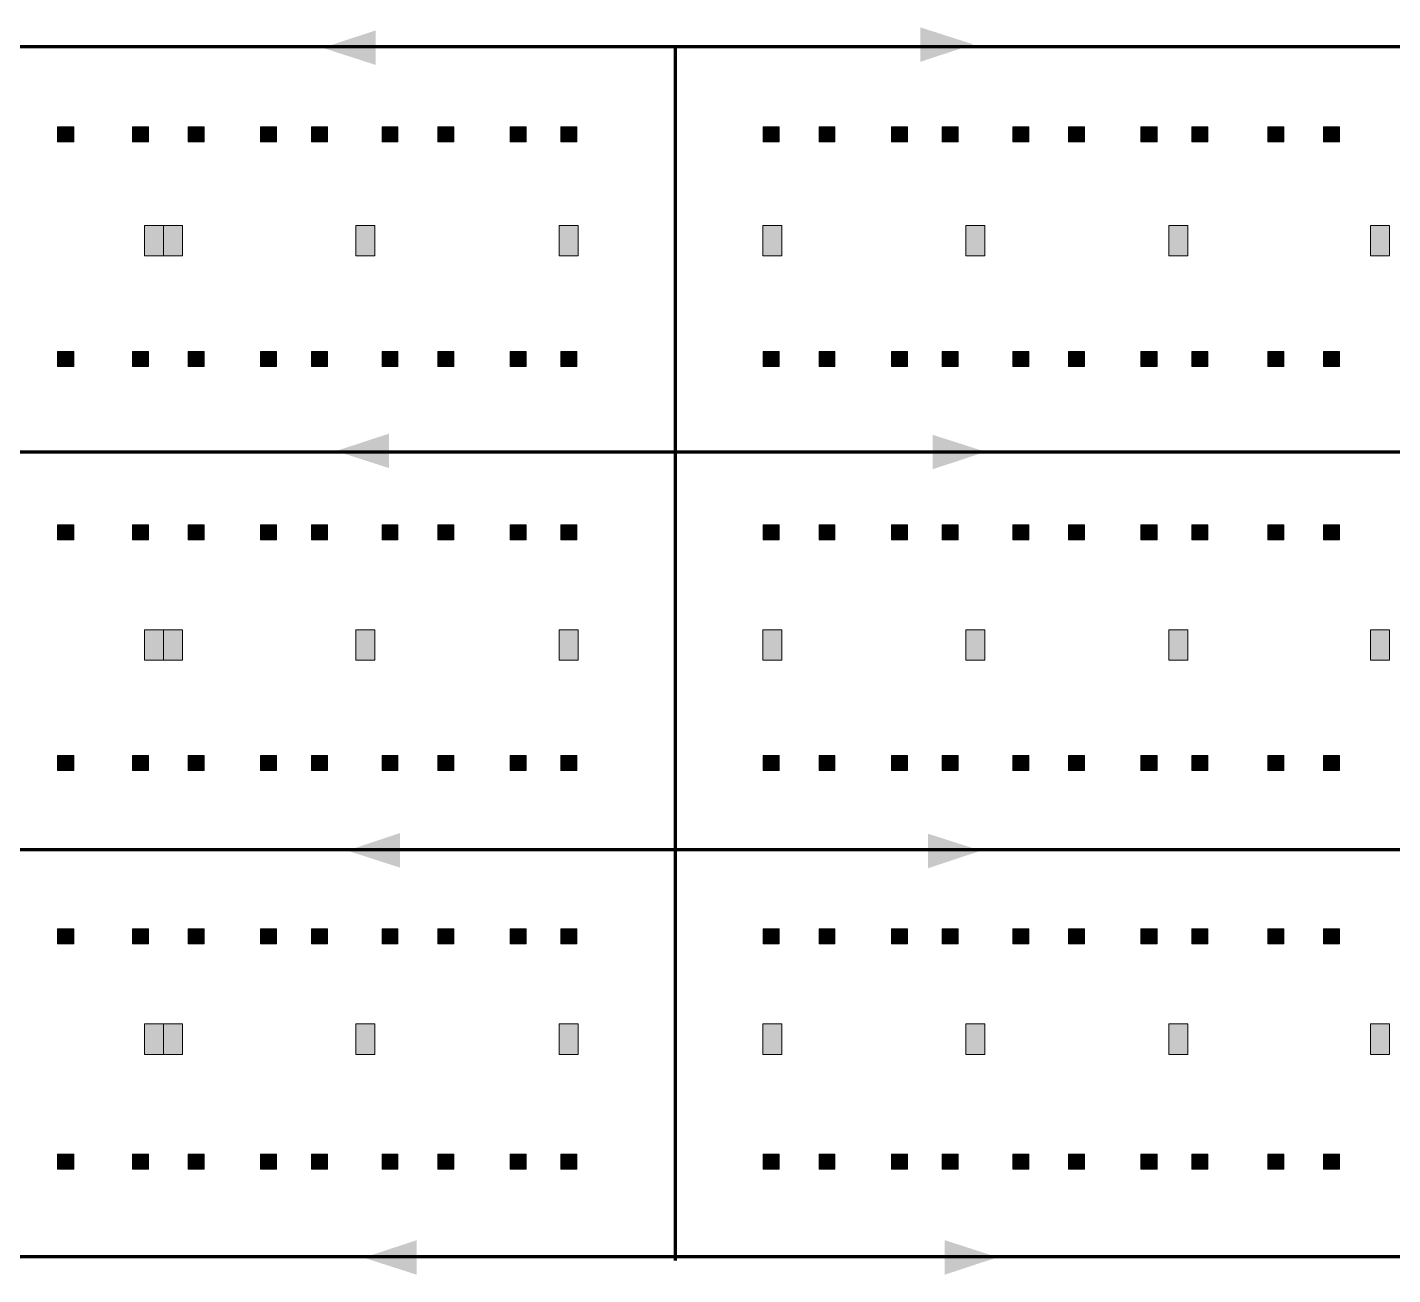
# Model space of a CAD drawing. Header units: millimetres. Extents: x 13810 to 67229, y 12374 to 21950.
# Drawn here: x 38369 to 38498.3, y 13927.8 to 14045.9 of the extents above; entities that cross this region are included whole.
import ezdxf

# ---------------------------------------------------------------- set-up
doc = ezdxf.new("R2010")
doc.units = ezdxf.units.MM
doc.layers.add('План_Штампы', color=7, linetype='Continuous')

msp = doc.modelspace()

# ---------------------------------------------------------------- hatches: boundary and pattern name
at = {"lineweight": 0}
h = msp.add_hatch(color=256, dxfattribs=at)
h.dxf.hatch_style = 1
h.paths.add_polyline_path([(38371.84, 14036.47), (38371.84, 14035.05), (38373.36, 14035.05), (38373.36, 14036.47)])
h = msp.add_hatch(color=256, dxfattribs=at)
h.dxf.hatch_style = 1
h.paths.add_polyline_path([(38378.92, 14036.47), (38378.92, 14035.05), (38380.44, 14035.05), (38380.44, 14036.47)])
h = msp.add_hatch(color=256, dxfattribs=at)
h.dxf.hatch_style = 1
h.paths.add_polyline_path([(38384.19, 14036.47), (38384.19, 14035.05), (38385.71, 14035.05), (38385.71, 14036.47)])
h = msp.add_hatch(color=256, dxfattribs=at)
h.dxf.hatch_style = 1
h.paths.add_polyline_path([(38391.06, 14036.47), (38391.06, 14035.05), (38392.57, 14035.05), (38392.57, 14036.47)])
h = msp.add_hatch(color=256, dxfattribs=at)
h.dxf.hatch_style = 1
h.paths.add_polyline_path([(38395.87, 14036.47), (38395.87, 14035.05), (38397.38, 14035.05), (38397.38, 14036.47)])
h = msp.add_hatch(color=256, dxfattribs=at)
h.dxf.hatch_style = 1
h.paths.add_polyline_path([(38402.56, 14036.47), (38402.56, 14035.05), (38404.07, 14035.05), (38404.07, 14036.47)])
h = msp.add_hatch(color=256, dxfattribs=at)
h.dxf.hatch_style = 1
h.paths.add_polyline_path([(38407.83, 14036.47), (38407.83, 14035.05), (38409.35, 14035.05), (38409.35, 14036.47)])
h = msp.add_hatch(color=256, dxfattribs=at)
h.dxf.hatch_style = 1
h.paths.add_polyline_path([(38414.69, 14036.47), (38414.69, 14035.05), (38416.21, 14035.05), (38416.21, 14036.47)])
h = msp.add_hatch(color=256, dxfattribs=at)
h.dxf.hatch_style = 1
h.paths.add_polyline_path([(38419.5, 14036.47), (38419.5, 14035.05), (38421.02, 14035.05), (38421.02, 14036.47)])
h = msp.add_hatch(color=256, dxfattribs=at)
h.dxf.hatch_style = 1
h.paths.add_polyline_path([(38438.66, 14036.47), (38438.66, 14035.05), (38440.18, 14035.05), (38440.18, 14036.47)])
h = msp.add_hatch(color=256, dxfattribs=at)
h.dxf.hatch_style = 1
h.paths.add_polyline_path([(38443.94, 14036.47), (38443.94, 14035.05), (38445.45, 14035.05), (38445.45, 14036.47)])
h = msp.add_hatch(color=256, dxfattribs=at)
h.dxf.hatch_style = 1
h.paths.add_polyline_path([(38450.8, 14036.47), (38450.8, 14035.05), (38452.31, 14035.05), (38452.31, 14036.47)])
h = msp.add_hatch(color=256, dxfattribs=at)
h.dxf.hatch_style = 1
h.paths.add_polyline_path([(38455.61, 14036.47), (38455.61, 14035.05), (38457.13, 14035.05), (38457.13, 14036.47)])
h = msp.add_hatch(color=256, dxfattribs=at)
h.dxf.hatch_style = 1
h.paths.add_polyline_path([(38462.3, 14036.47), (38462.3, 14035.05), (38463.82, 14035.05), (38463.82, 14036.47)])
h = msp.add_hatch(color=256, dxfattribs=at)
h.dxf.hatch_style = 1
h.paths.add_polyline_path([(38467.57, 14036.47), (38467.57, 14035.05), (38469.09, 14035.05), (38469.09, 14036.47)])
h = msp.add_hatch(color=256, dxfattribs=at)
h.dxf.hatch_style = 1
h.paths.add_polyline_path([(38474.43, 14036.47), (38474.43, 14035.05), (38475.95, 14035.05), (38475.95, 14036.47)])
h = msp.add_hatch(color=256, dxfattribs=at)
h.dxf.hatch_style = 1
h.paths.add_polyline_path([(38479.25, 14036.47), (38479.25, 14035.05), (38480.76, 14035.05), (38480.76, 14036.47)])
h = msp.add_hatch(color=256, dxfattribs=at)
h.dxf.hatch_style = 1
h.paths.add_polyline_path([(38486.45, 14036.47), (38486.45, 14035.05), (38487.96, 14035.05), (38487.96, 14036.47)])
h = msp.add_hatch(color=256, dxfattribs=at)
h.dxf.hatch_style = 1
h.paths.add_polyline_path([(38491.72, 14036.47), (38491.72, 14035.05), (38493.24, 14035.05), (38493.24, 14036.47)])
h = msp.add_hatch(color=256, dxfattribs=at)
h.dxf.hatch_style = 1
h.paths.add_polyline_path([(38380.06, 14024.25), (38381.86, 14024.25), (38381.86, 14027.14), (38380.06, 14027.14)])
h = msp.add_hatch(color=256, dxfattribs=at)
h.dxf.hatch_style = 1
h.paths.add_polyline_path([(38381.86, 14024.25), (38383.66, 14024.25), (38383.66, 14027.14), (38381.86, 14027.14)])
h = msp.add_hatch(color=256, dxfattribs=at)
h.dxf.hatch_style = 1
h.paths.add_polyline_path([(38400.09, 14024.25), (38401.89, 14024.25), (38401.89, 14027.14), (38400.09, 14027.14)])
h = msp.add_hatch(color=256, dxfattribs=at)
h.dxf.hatch_style = 1
h.paths.add_polyline_path([(38419.32, 14024.25), (38421.12, 14024.25), (38421.12, 14027.14), (38419.32, 14027.14)])
h = msp.add_hatch(color=256, dxfattribs=at)
h.dxf.hatch_style = 1
h.paths.add_polyline_path([(38438.62, 14024.25), (38440.42, 14024.25), (38440.42, 14027.14), (38438.62, 14027.14)])
h = msp.add_hatch(color=256, dxfattribs=at)
h.dxf.hatch_style = 1
h.paths.add_polyline_path([(38457.85, 14024.25), (38459.65, 14024.25), (38459.65, 14027.14), (38457.85, 14027.14)])
h = msp.add_hatch(color=256, dxfattribs=at)
h.dxf.hatch_style = 1
h.paths.add_polyline_path([(38477.08, 14024.25), (38478.88, 14024.25), (38478.88, 14027.14), (38477.08, 14027.14)])
h = msp.add_hatch(color=256, dxfattribs=at)
h.dxf.hatch_style = 1
h.paths.add_polyline_path([(38496.15, 14024.25), (38497.95, 14024.25), (38497.95, 14027.14), (38496.15, 14027.14)])
h = msp.add_hatch(color=256, dxfattribs=at)
h.dxf.hatch_style = 1
h.paths.add_polyline_path([(38371.84, 14015.2), (38371.84, 14013.78), (38373.36, 14013.78), (38373.36, 14015.2)])
h = msp.add_hatch(color=256, dxfattribs=at)
h.dxf.hatch_style = 1
h.paths.add_polyline_path([(38378.92, 14015.2), (38378.92, 14013.78), (38380.44, 14013.78), (38380.44, 14015.2)])
h = msp.add_hatch(color=256, dxfattribs=at)
h.dxf.hatch_style = 1
h.paths.add_polyline_path([(38384.19, 14015.2), (38384.19, 14013.78), (38385.71, 14013.78), (38385.71, 14015.2)])
h = msp.add_hatch(color=256, dxfattribs=at)
h.dxf.hatch_style = 1
h.paths.add_polyline_path([(38391.06, 14015.2), (38391.06, 14013.78), (38392.57, 14013.78), (38392.57, 14015.2)])
h = msp.add_hatch(color=256, dxfattribs=at)
h.dxf.hatch_style = 1
h.paths.add_polyline_path([(38395.87, 14015.2), (38395.87, 14013.78), (38397.38, 14013.78), (38397.38, 14015.2)])
h = msp.add_hatch(color=256, dxfattribs=at)
h.dxf.hatch_style = 1
h.paths.add_polyline_path([(38402.56, 14015.2), (38402.56, 14013.78), (38404.07, 14013.78), (38404.07, 14015.2)])
h = msp.add_hatch(color=256, dxfattribs=at)
h.dxf.hatch_style = 1
h.paths.add_polyline_path([(38407.83, 14015.2), (38407.83, 14013.78), (38409.35, 14013.78), (38409.35, 14015.2)])
h = msp.add_hatch(color=256, dxfattribs=at)
h.dxf.hatch_style = 1
h.paths.add_polyline_path([(38414.69, 14015.2), (38414.69, 14013.78), (38416.21, 14013.78), (38416.21, 14015.2)])
h = msp.add_hatch(color=256, dxfattribs=at)
h.dxf.hatch_style = 1
h.paths.add_polyline_path([(38419.5, 14015.2), (38419.5, 14013.78), (38421.02, 14013.78), (38421.02, 14015.2)])
h = msp.add_hatch(color=256, dxfattribs=at)
h.dxf.hatch_style = 1
h.paths.add_polyline_path([(38438.66, 14015.2), (38438.66, 14013.78), (38440.18, 14013.78), (38440.18, 14015.2)])
h = msp.add_hatch(color=256, dxfattribs=at)
h.dxf.hatch_style = 1
h.paths.add_polyline_path([(38443.94, 14015.2), (38443.94, 14013.78), (38445.45, 14013.78), (38445.45, 14015.2)])
h = msp.add_hatch(color=256, dxfattribs=at)
h.dxf.hatch_style = 1
h.paths.add_polyline_path([(38450.8, 14015.2), (38450.8, 14013.78), (38452.31, 14013.78), (38452.31, 14015.2)])
h = msp.add_hatch(color=256, dxfattribs=at)
h.dxf.hatch_style = 1
h.paths.add_polyline_path([(38455.61, 14015.2), (38455.61, 14013.78), (38457.13, 14013.78), (38457.13, 14015.2)])
h = msp.add_hatch(color=256, dxfattribs=at)
h.dxf.hatch_style = 1
h.paths.add_polyline_path([(38462.3, 14015.2), (38462.3, 14013.78), (38463.82, 14013.78), (38463.82, 14015.2)])
h = msp.add_hatch(color=256, dxfattribs=at)
h.dxf.hatch_style = 1
h.paths.add_polyline_path([(38467.57, 14015.2), (38467.57, 14013.78), (38469.09, 14013.78), (38469.09, 14015.2)])
h = msp.add_hatch(color=256, dxfattribs=at)
h.dxf.hatch_style = 1
h.paths.add_polyline_path([(38474.43, 14015.2), (38474.43, 14013.78), (38475.95, 14013.78), (38475.95, 14015.2)])
h = msp.add_hatch(color=256, dxfattribs=at)
h.dxf.hatch_style = 1
h.paths.add_polyline_path([(38479.25, 14015.2), (38479.25, 14013.78), (38480.76, 14013.78), (38480.76, 14015.2)])
h = msp.add_hatch(color=256, dxfattribs=at)
h.dxf.hatch_style = 1
h.paths.add_polyline_path([(38486.45, 14015.2), (38486.45, 14013.78), (38487.96, 14013.78), (38487.96, 14015.2)])
h = msp.add_hatch(color=256, dxfattribs=at)
h.dxf.hatch_style = 1
h.paths.add_polyline_path([(38491.72, 14015.2), (38491.72, 14013.78), (38493.24, 14013.78), (38493.24, 14015.2)])
h = msp.add_hatch(color=256, dxfattribs=at)
h.dxf.hatch_style = 1
h.paths.add_polyline_path([(38371.84, 13998.81), (38371.84, 13997.39), (38373.36, 13997.39), (38373.36, 13998.81)])
h = msp.add_hatch(color=256, dxfattribs=at)
h.dxf.hatch_style = 1
h.paths.add_polyline_path([(38378.92, 13998.81), (38378.92, 13997.39), (38380.44, 13997.39), (38380.44, 13998.81)])
h = msp.add_hatch(color=256, dxfattribs=at)
h.dxf.hatch_style = 1
h.paths.add_polyline_path([(38384.19, 13998.81), (38384.19, 13997.39), (38385.71, 13997.39), (38385.71, 13998.81)])
h = msp.add_hatch(color=256, dxfattribs=at)
h.dxf.hatch_style = 1
h.paths.add_polyline_path([(38391.06, 13998.81), (38391.06, 13997.39), (38392.57, 13997.39), (38392.57, 13998.81)])
h = msp.add_hatch(color=256, dxfattribs=at)
h.dxf.hatch_style = 1
h.paths.add_polyline_path([(38395.87, 13998.81), (38395.87, 13997.39), (38397.38, 13997.39), (38397.38, 13998.81)])
h = msp.add_hatch(color=256, dxfattribs=at)
h.dxf.hatch_style = 1
h.paths.add_polyline_path([(38402.56, 13998.81), (38402.56, 13997.39), (38404.07, 13997.39), (38404.07, 13998.81)])
h = msp.add_hatch(color=256, dxfattribs=at)
h.dxf.hatch_style = 1
h.paths.add_polyline_path([(38407.83, 13998.81), (38407.83, 13997.39), (38409.35, 13997.39), (38409.35, 13998.81)])
h = msp.add_hatch(color=256, dxfattribs=at)
h.dxf.hatch_style = 1
h.paths.add_polyline_path([(38414.69, 13998.81), (38414.69, 13997.39), (38416.21, 13997.39), (38416.21, 13998.81)])
h = msp.add_hatch(color=256, dxfattribs=at)
h.dxf.hatch_style = 1
h.paths.add_polyline_path([(38419.5, 13998.81), (38419.5, 13997.39), (38421.02, 13997.39), (38421.02, 13998.81)])
h = msp.add_hatch(color=256, dxfattribs=at)
h.dxf.hatch_style = 1
h.paths.add_polyline_path([(38438.66, 13998.81), (38438.66, 13997.39), (38440.18, 13997.39), (38440.18, 13998.81)])
h = msp.add_hatch(color=256, dxfattribs=at)
h.dxf.hatch_style = 1
h.paths.add_polyline_path([(38443.94, 13998.81), (38443.94, 13997.39), (38445.45, 13997.39), (38445.45, 13998.81)])
h = msp.add_hatch(color=256, dxfattribs=at)
h.dxf.hatch_style = 1
h.paths.add_polyline_path([(38450.8, 13998.81), (38450.8, 13997.39), (38452.31, 13997.39), (38452.31, 13998.81)])
h = msp.add_hatch(color=256, dxfattribs=at)
h.dxf.hatch_style = 1
h.paths.add_polyline_path([(38455.61, 13998.81), (38455.61, 13997.39), (38457.13, 13997.39), (38457.13, 13998.81)])
h = msp.add_hatch(color=256, dxfattribs=at)
h.dxf.hatch_style = 1
h.paths.add_polyline_path([(38462.3, 13998.81), (38462.3, 13997.39), (38463.82, 13997.39), (38463.82, 13998.81)])
h = msp.add_hatch(color=256, dxfattribs=at)
h.dxf.hatch_style = 1
h.paths.add_polyline_path([(38467.57, 13998.81), (38467.57, 13997.39), (38469.09, 13997.39), (38469.09, 13998.81)])
h = msp.add_hatch(color=256, dxfattribs=at)
h.dxf.hatch_style = 1
h.paths.add_polyline_path([(38474.43, 13998.81), (38474.43, 13997.39), (38475.95, 13997.39), (38475.95, 13998.81)])
h = msp.add_hatch(color=256, dxfattribs=at)
h.dxf.hatch_style = 1
h.paths.add_polyline_path([(38479.25, 13998.81), (38479.25, 13997.39), (38480.76, 13997.39), (38480.76, 13998.81)])
h = msp.add_hatch(color=256, dxfattribs=at)
h.dxf.hatch_style = 1
h.paths.add_polyline_path([(38486.45, 13998.81), (38486.45, 13997.39), (38487.96, 13997.39), (38487.96, 13998.81)])
h = msp.add_hatch(color=256, dxfattribs=at)
h.dxf.hatch_style = 1
h.paths.add_polyline_path([(38491.72, 13998.81), (38491.72, 13997.39), (38493.24, 13997.39), (38493.24, 13998.81)])
h = msp.add_hatch(color=256, dxfattribs=at)
h.dxf.hatch_style = 1
h.paths.add_polyline_path([(38380.06, 13985.99), (38381.86, 13985.99), (38381.86, 13988.87), (38380.06, 13988.87)])
h = msp.add_hatch(color=256, dxfattribs=at)
h.dxf.hatch_style = 1
h.paths.add_polyline_path([(38381.86, 13985.99), (38383.66, 13985.99), (38383.66, 13988.87), (38381.86, 13988.87)])
h = msp.add_hatch(color=256, dxfattribs=at)
h.dxf.hatch_style = 1
h.paths.add_polyline_path([(38400.09, 13985.99), (38401.89, 13985.99), (38401.89, 13988.87), (38400.09, 13988.87)])
h = msp.add_hatch(color=256, dxfattribs=at)
h.dxf.hatch_style = 1
h.paths.add_polyline_path([(38419.32, 13985.99), (38421.12, 13985.99), (38421.12, 13988.87), (38419.32, 13988.87)])
h = msp.add_hatch(color=256, dxfattribs=at)
h.dxf.hatch_style = 1
h.paths.add_polyline_path([(38438.62, 13985.99), (38440.42, 13985.99), (38440.42, 13988.87), (38438.62, 13988.87)])
h = msp.add_hatch(color=256, dxfattribs=at)
h.dxf.hatch_style = 1
h.paths.add_polyline_path([(38457.85, 13985.99), (38459.65, 13985.99), (38459.65, 13988.87), (38457.85, 13988.87)])
h = msp.add_hatch(color=256, dxfattribs=at)
h.dxf.hatch_style = 1
h.paths.add_polyline_path([(38477.08, 13985.99), (38478.88, 13985.99), (38478.88, 13988.87), (38477.08, 13988.87)])
h = msp.add_hatch(color=256, dxfattribs=at)
h.dxf.hatch_style = 1
h.paths.add_polyline_path([(38496.15, 13985.99), (38497.95, 13985.99), (38497.95, 13988.87), (38496.15, 13988.87)])
h = msp.add_hatch(color=256, dxfattribs=at)
h.dxf.hatch_style = 1
h.paths.add_polyline_path([(38371.84, 13976.96), (38371.84, 13975.54), (38373.36, 13975.54), (38373.36, 13976.96)])
h = msp.add_hatch(color=256, dxfattribs=at)
h.dxf.hatch_style = 1
h.paths.add_polyline_path([(38378.92, 13976.96), (38378.92, 13975.54), (38380.44, 13975.54), (38380.44, 13976.96)])
h = msp.add_hatch(color=256, dxfattribs=at)
h.dxf.hatch_style = 1
h.paths.add_polyline_path([(38384.19, 13976.96), (38384.19, 13975.54), (38385.71, 13975.54), (38385.71, 13976.96)])
h = msp.add_hatch(color=256, dxfattribs=at)
h.dxf.hatch_style = 1
h.paths.add_polyline_path([(38391.06, 13976.96), (38391.06, 13975.54), (38392.57, 13975.54), (38392.57, 13976.96)])
h = msp.add_hatch(color=256, dxfattribs=at)
h.dxf.hatch_style = 1
h.paths.add_polyline_path([(38395.87, 13976.96), (38395.87, 13975.54), (38397.38, 13975.54), (38397.38, 13976.96)])
h = msp.add_hatch(color=256, dxfattribs=at)
h.dxf.hatch_style = 1
h.paths.add_polyline_path([(38402.56, 13976.96), (38402.56, 13975.54), (38404.07, 13975.54), (38404.07, 13976.96)])
h = msp.add_hatch(color=256, dxfattribs=at)
h.dxf.hatch_style = 1
h.paths.add_polyline_path([(38407.83, 13976.96), (38407.83, 13975.54), (38409.35, 13975.54), (38409.35, 13976.96)])
h = msp.add_hatch(color=256, dxfattribs=at)
h.dxf.hatch_style = 1
h.paths.add_polyline_path([(38414.69, 13976.96), (38414.69, 13975.54), (38416.21, 13975.54), (38416.21, 13976.96)])
h = msp.add_hatch(color=256, dxfattribs=at)
h.dxf.hatch_style = 1
h.paths.add_polyline_path([(38419.5, 13976.96), (38419.5, 13975.54), (38421.02, 13975.54), (38421.02, 13976.96)])
h = msp.add_hatch(color=256, dxfattribs=at)
h.dxf.hatch_style = 1
h.paths.add_polyline_path([(38438.66, 13976.96), (38438.66, 13975.54), (38440.18, 13975.54), (38440.18, 13976.96)])
h = msp.add_hatch(color=256, dxfattribs=at)
h.dxf.hatch_style = 1
h.paths.add_polyline_path([(38443.94, 13976.96), (38443.94, 13975.54), (38445.45, 13975.54), (38445.45, 13976.96)])
h = msp.add_hatch(color=256, dxfattribs=at)
h.dxf.hatch_style = 1
h.paths.add_polyline_path([(38450.8, 13976.96), (38450.8, 13975.54), (38452.31, 13975.54), (38452.31, 13976.96)])
h = msp.add_hatch(color=256, dxfattribs=at)
h.dxf.hatch_style = 1
h.paths.add_polyline_path([(38455.61, 13976.96), (38455.61, 13975.54), (38457.13, 13975.54), (38457.13, 13976.96)])
h = msp.add_hatch(color=256, dxfattribs=at)
h.dxf.hatch_style = 1
h.paths.add_polyline_path([(38462.3, 13976.96), (38462.3, 13975.54), (38463.82, 13975.54), (38463.82, 13976.96)])
h = msp.add_hatch(color=256, dxfattribs=at)
h.dxf.hatch_style = 1
h.paths.add_polyline_path([(38467.57, 13976.96), (38467.57, 13975.54), (38469.09, 13975.54), (38469.09, 13976.96)])
h = msp.add_hatch(color=256, dxfattribs=at)
h.dxf.hatch_style = 1
h.paths.add_polyline_path([(38474.43, 13976.96), (38474.43, 13975.54), (38475.95, 13975.54), (38475.95, 13976.96)])
h = msp.add_hatch(color=256, dxfattribs=at)
h.dxf.hatch_style = 1
h.paths.add_polyline_path([(38479.25, 13976.96), (38479.25, 13975.54), (38480.76, 13975.54), (38480.76, 13976.96)])
h = msp.add_hatch(color=256, dxfattribs=at)
h.dxf.hatch_style = 1
h.paths.add_polyline_path([(38486.45, 13976.96), (38486.45, 13975.54), (38487.96, 13975.54), (38487.96, 13976.96)])
h = msp.add_hatch(color=256, dxfattribs=at)
h.dxf.hatch_style = 1
h.paths.add_polyline_path([(38491.72, 13976.96), (38491.72, 13975.54), (38493.24, 13975.54), (38493.24, 13976.96)])
h = msp.add_hatch(color=256, dxfattribs=at)
h.dxf.hatch_style = 1
h.paths.add_polyline_path([(38371.84, 13960.57), (38371.84, 13959.15), (38373.36, 13959.15), (38373.36, 13960.57)])
h = msp.add_hatch(color=256, dxfattribs=at)
h.dxf.hatch_style = 1
h.paths.add_polyline_path([(38378.92, 13960.57), (38378.92, 13959.15), (38380.44, 13959.15), (38380.44, 13960.57)])
h = msp.add_hatch(color=256, dxfattribs=at)
h.dxf.hatch_style = 1
h.paths.add_polyline_path([(38384.19, 13960.57), (38384.19, 13959.15), (38385.71, 13959.15), (38385.71, 13960.57)])
h = msp.add_hatch(color=256, dxfattribs=at)
h.dxf.hatch_style = 1
h.paths.add_polyline_path([(38391.06, 13960.57), (38391.06, 13959.15), (38392.57, 13959.15), (38392.57, 13960.57)])
h = msp.add_hatch(color=256, dxfattribs=at)
h.dxf.hatch_style = 1
h.paths.add_polyline_path([(38395.87, 13960.57), (38395.87, 13959.15), (38397.38, 13959.15), (38397.38, 13960.57)])
h = msp.add_hatch(color=256, dxfattribs=at)
h.dxf.hatch_style = 1
h.paths.add_polyline_path([(38402.56, 13960.57), (38402.56, 13959.15), (38404.07, 13959.15), (38404.07, 13960.57)])
h = msp.add_hatch(color=256, dxfattribs=at)
h.dxf.hatch_style = 1
h.paths.add_polyline_path([(38407.83, 13960.57), (38407.83, 13959.15), (38409.35, 13959.15), (38409.35, 13960.57)])
h = msp.add_hatch(color=256, dxfattribs=at)
h.dxf.hatch_style = 1
h.paths.add_polyline_path([(38414.69, 13960.57), (38414.69, 13959.15), (38416.21, 13959.15), (38416.21, 13960.57)])
h = msp.add_hatch(color=256, dxfattribs=at)
h.dxf.hatch_style = 1
h.paths.add_polyline_path([(38419.5, 13960.57), (38419.5, 13959.15), (38421.02, 13959.15), (38421.02, 13960.57)])
h = msp.add_hatch(color=256, dxfattribs=at)
h.dxf.hatch_style = 1
h.paths.add_polyline_path([(38438.66, 13960.57), (38438.66, 13959.15), (38440.18, 13959.15), (38440.18, 13960.57)])
h = msp.add_hatch(color=256, dxfattribs=at)
h.dxf.hatch_style = 1
h.paths.add_polyline_path([(38443.94, 13960.57), (38443.94, 13959.15), (38445.45, 13959.15), (38445.45, 13960.57)])
h = msp.add_hatch(color=256, dxfattribs=at)
h.dxf.hatch_style = 1
h.paths.add_polyline_path([(38450.8, 13960.57), (38450.8, 13959.15), (38452.31, 13959.15), (38452.31, 13960.57)])
h = msp.add_hatch(color=256, dxfattribs=at)
h.dxf.hatch_style = 1
h.paths.add_polyline_path([(38455.61, 13960.57), (38455.61, 13959.15), (38457.13, 13959.15), (38457.13, 13960.57)])
h = msp.add_hatch(color=256, dxfattribs=at)
h.dxf.hatch_style = 1
h.paths.add_polyline_path([(38462.3, 13960.57), (38462.3, 13959.15), (38463.82, 13959.15), (38463.82, 13960.57)])
h = msp.add_hatch(color=256, dxfattribs=at)
h.dxf.hatch_style = 1
h.paths.add_polyline_path([(38467.57, 13960.57), (38467.57, 13959.15), (38469.09, 13959.15), (38469.09, 13960.57)])
h = msp.add_hatch(color=256, dxfattribs=at)
h.dxf.hatch_style = 1
h.paths.add_polyline_path([(38474.43, 13960.57), (38474.43, 13959.15), (38475.95, 13959.15), (38475.95, 13960.57)])
h = msp.add_hatch(color=256, dxfattribs=at)
h.dxf.hatch_style = 1
h.paths.add_polyline_path([(38479.25, 13960.57), (38479.25, 13959.15), (38480.76, 13959.15), (38480.76, 13960.57)])
h = msp.add_hatch(color=256, dxfattribs=at)
h.dxf.hatch_style = 1
h.paths.add_polyline_path([(38486.45, 13960.57), (38486.45, 13959.15), (38487.96, 13959.15), (38487.96, 13960.57)])
h = msp.add_hatch(color=256, dxfattribs=at)
h.dxf.hatch_style = 1
h.paths.add_polyline_path([(38491.72, 13960.57), (38491.72, 13959.15), (38493.24, 13959.15), (38493.24, 13960.57)])
h = msp.add_hatch(color=256, dxfattribs=at)
h.dxf.hatch_style = 1
h.paths.add_polyline_path([(38380.06, 13948.67), (38381.86, 13948.67), (38381.86, 13951.56), (38380.06, 13951.56)])
h = msp.add_hatch(color=256, dxfattribs=at)
h.dxf.hatch_style = 1
h.paths.add_polyline_path([(38380.06, 13948.67), (38381.86, 13948.67), (38381.86, 13951.56), (38380.06, 13951.56)])
h = msp.add_hatch(color=256, dxfattribs=at)
h.dxf.hatch_style = 1
h.paths.add_polyline_path([(38381.86, 13948.67), (38383.66, 13948.67), (38383.66, 13951.56), (38381.86, 13951.56)])
h = msp.add_hatch(color=256, dxfattribs=at)
h.dxf.hatch_style = 1
h.paths.add_polyline_path([(38381.86, 13948.67), (38383.66, 13948.67), (38383.66, 13951.56), (38381.86, 13951.56)])
h = msp.add_hatch(color=256, dxfattribs=at)
h.dxf.hatch_style = 1
h.paths.add_polyline_path([(38400.09, 13948.67), (38401.89, 13948.67), (38401.89, 13951.56), (38400.09, 13951.56)])
h = msp.add_hatch(color=256, dxfattribs=at)
h.dxf.hatch_style = 1
h.paths.add_polyline_path([(38400.09, 13948.67), (38401.89, 13948.67), (38401.89, 13951.56), (38400.09, 13951.56)])
h = msp.add_hatch(color=256, dxfattribs=at)
h.dxf.hatch_style = 1
h.paths.add_polyline_path([(38419.32, 13948.67), (38421.12, 13948.67), (38421.12, 13951.56), (38419.32, 13951.56)])
h = msp.add_hatch(color=256, dxfattribs=at)
h.dxf.hatch_style = 1
h.paths.add_polyline_path([(38419.32, 13948.67), (38421.12, 13948.67), (38421.12, 13951.56), (38419.32, 13951.56)])
h = msp.add_hatch(color=256, dxfattribs=at)
h.dxf.hatch_style = 1
h.paths.add_polyline_path([(38438.62, 13948.67), (38440.42, 13948.67), (38440.42, 13951.56), (38438.62, 13951.56)])
h = msp.add_hatch(color=256, dxfattribs=at)
h.dxf.hatch_style = 1
h.paths.add_polyline_path([(38438.62, 13948.67), (38440.42, 13948.67), (38440.42, 13951.56), (38438.62, 13951.56)])
h = msp.add_hatch(color=256, dxfattribs=at)
h.dxf.hatch_style = 1
h.paths.add_polyline_path([(38457.85, 13948.67), (38459.65, 13948.67), (38459.65, 13951.56), (38457.85, 13951.56)])
h = msp.add_hatch(color=256, dxfattribs=at)
h.dxf.hatch_style = 1
h.paths.add_polyline_path([(38457.85, 13948.67), (38459.65, 13948.67), (38459.65, 13951.56), (38457.85, 13951.56)])
h = msp.add_hatch(color=256, dxfattribs=at)
h.dxf.hatch_style = 1
h.paths.add_polyline_path([(38477.08, 13948.67), (38478.88, 13948.67), (38478.88, 13951.56), (38477.08, 13951.56)])
h = msp.add_hatch(color=256, dxfattribs=at)
h.dxf.hatch_style = 1
h.paths.add_polyline_path([(38477.08, 13948.67), (38478.88, 13948.67), (38478.88, 13951.56), (38477.08, 13951.56)])
h = msp.add_hatch(color=256, dxfattribs=at)
h.dxf.hatch_style = 1
h.paths.add_polyline_path([(38496.15, 13948.67), (38497.95, 13948.67), (38497.95, 13951.56), (38496.15, 13951.56)])
h = msp.add_hatch(color=256, dxfattribs=at)
h.dxf.hatch_style = 1
h.paths.add_polyline_path([(38496.15, 13948.67), (38497.95, 13948.67), (38497.95, 13951.56), (38496.15, 13951.56)])
h = msp.add_hatch(color=256, dxfattribs=at)
h.dxf.hatch_style = 1
h.paths.add_polyline_path([(38371.84, 13939.24), (38371.84, 13937.82), (38373.36, 13937.82), (38373.36, 13939.24)])
h = msp.add_hatch(color=256, dxfattribs=at)
h.dxf.hatch_style = 1
h.paths.add_polyline_path([(38378.92, 13939.24), (38378.92, 13937.82), (38380.44, 13937.82), (38380.44, 13939.24)])
h = msp.add_hatch(color=256, dxfattribs=at)
h.dxf.hatch_style = 1
h.paths.add_polyline_path([(38384.19, 13939.24), (38384.19, 13937.82), (38385.71, 13937.82), (38385.71, 13939.24)])
h = msp.add_hatch(color=256, dxfattribs=at)
h.dxf.hatch_style = 1
h.paths.add_polyline_path([(38391.06, 13939.24), (38391.06, 13937.82), (38392.57, 13937.82), (38392.57, 13939.24)])
h = msp.add_hatch(color=256, dxfattribs=at)
h.dxf.hatch_style = 1
h.paths.add_polyline_path([(38395.87, 13939.24), (38395.87, 13937.82), (38397.38, 13937.82), (38397.38, 13939.24)])
h = msp.add_hatch(color=256, dxfattribs=at)
h.dxf.hatch_style = 1
h.paths.add_polyline_path([(38402.56, 13939.24), (38402.56, 13937.82), (38404.07, 13937.82), (38404.07, 13939.24)])
h = msp.add_hatch(color=256, dxfattribs=at)
h.dxf.hatch_style = 1
h.paths.add_polyline_path([(38407.83, 13939.24), (38407.83, 13937.82), (38409.35, 13937.82), (38409.35, 13939.24)])
h = msp.add_hatch(color=256, dxfattribs=at)
h.dxf.hatch_style = 1
h.paths.add_polyline_path([(38414.69, 13939.24), (38414.69, 13937.82), (38416.21, 13937.82), (38416.21, 13939.24)])
h = msp.add_hatch(color=256, dxfattribs=at)
h.dxf.hatch_style = 1
h.paths.add_polyline_path([(38419.5, 13939.24), (38419.5, 13937.82), (38421.02, 13937.82), (38421.02, 13939.24)])
h = msp.add_hatch(color=256, dxfattribs=at)
h.dxf.hatch_style = 1
h.paths.add_polyline_path([(38438.66, 13939.24), (38438.66, 13937.82), (38440.18, 13937.82), (38440.18, 13939.24)])
h = msp.add_hatch(color=256, dxfattribs=at)
h.dxf.hatch_style = 1
h.paths.add_polyline_path([(38443.94, 13939.24), (38443.94, 13937.82), (38445.45, 13937.82), (38445.45, 13939.24)])
h = msp.add_hatch(color=256, dxfattribs=at)
h.dxf.hatch_style = 1
h.paths.add_polyline_path([(38450.8, 13939.24), (38450.8, 13937.82), (38452.31, 13937.82), (38452.31, 13939.24)])
h = msp.add_hatch(color=256, dxfattribs=at)
h.dxf.hatch_style = 1
h.paths.add_polyline_path([(38455.61, 13939.24), (38455.61, 13937.82), (38457.13, 13937.82), (38457.13, 13939.24)])
h = msp.add_hatch(color=256, dxfattribs=at)
h.dxf.hatch_style = 1
h.paths.add_polyline_path([(38462.3, 13939.24), (38462.3, 13937.82), (38463.82, 13937.82), (38463.82, 13939.24)])
h = msp.add_hatch(color=256, dxfattribs=at)
h.dxf.hatch_style = 1
h.paths.add_polyline_path([(38467.57, 13939.24), (38467.57, 13937.82), (38469.09, 13937.82), (38469.09, 13939.24)])
h = msp.add_hatch(color=256, dxfattribs=at)
h.dxf.hatch_style = 1
h.paths.add_polyline_path([(38474.43, 13939.24), (38474.43, 13937.82), (38475.95, 13937.82), (38475.95, 13939.24)])
h = msp.add_hatch(color=256, dxfattribs=at)
h.dxf.hatch_style = 1
h.paths.add_polyline_path([(38479.25, 13939.24), (38479.25, 13937.82), (38480.76, 13937.82), (38480.76, 13939.24)])
h = msp.add_hatch(color=256, dxfattribs=at)
h.dxf.hatch_style = 1
h.paths.add_polyline_path([(38486.45, 13939.24), (38486.45, 13937.82), (38487.96, 13937.82), (38487.96, 13939.24)])
h = msp.add_hatch(color=256, dxfattribs=at)
h.dxf.hatch_style = 1
h.paths.add_polyline_path([(38491.72, 13939.24), (38491.72, 13937.82), (38493.24, 13937.82), (38493.24, 13939.24)])

# ---------------------------------------------------------------- linework, layer by layer
at = {"color": 126, "lineweight": 100, "true_color": 0x008754}
for points in [[(38627.15, 13975.85), (38627.15, 13929.51), (38231.25, 13929.51), (38231.25, 14044.07), (38430.34, 14044.07)], [(38430.34, 13929.18), (38430.34, 14044.07), (38627.15, 14044.07), (38627.15, 14031.5), (38649, 14031.5)], [(38627.15, 14005.69), (38231.25, 14005.69)], [(38627.15, 13968.03), (38231.25, 13968.03)]]:
    msp.add_lwpolyline(points, dxfattribs=at)
at = {"lineweight": 0}
for points in [[(38373.36, 14036.47), (38371.84, 14036.47), (38371.84, 14035.05), (38373.36, 14035.05), (38373.36, 14036.47)], [(38380.44, 14036.47), (38378.92, 14036.47), (38378.92, 14035.05), (38380.44, 14035.05), (38380.44, 14036.47)], [(38385.71, 14036.47), (38384.19, 14036.47), (38384.19, 14035.05), (38385.71, 14035.05), (38385.71, 14036.47)], [(38392.57, 14036.47), (38391.06, 14036.47), (38391.06, 14035.05), (38392.57, 14035.05), (38392.57, 14036.47)], [(38397.38, 14036.47), (38395.87, 14036.47), (38395.87, 14035.05), (38397.38, 14035.05), (38397.38, 14036.47)], [(38404.07, 14036.47), (38402.56, 14036.47), (38402.56, 14035.05), (38404.07, 14035.05), (38404.07, 14036.47)], [(38409.35, 14036.47), (38407.83, 14036.47), (38407.83, 14035.05), (38409.35, 14035.05), (38409.35, 14036.47)], [(38416.21, 14036.47), (38414.69, 14036.47), (38414.69, 14035.05), (38416.21, 14035.05), (38416.21, 14036.47)], [(38421.02, 14036.47), (38419.5, 14036.47), (38419.5, 14035.05), (38421.02, 14035.05), (38421.02, 14036.47)], [(38440.18, 14036.47), (38438.66, 14036.47), (38438.66, 14035.05), (38440.18, 14035.05), (38440.18, 14036.47)], [(38445.45, 14036.47), (38443.94, 14036.47), (38443.94, 14035.05), (38445.45, 14035.05), (38445.45, 14036.47)], [(38452.31, 14036.47), (38450.8, 14036.47), (38450.8, 14035.05), (38452.31, 14035.05), (38452.31, 14036.47)], [(38457.13, 14036.47), (38455.61, 14036.47), (38455.61, 14035.05), (38457.13, 14035.05), (38457.13, 14036.47)], [(38463.82, 14036.47), (38462.3, 14036.47), (38462.3, 14035.05), (38463.82, 14035.05), (38463.82, 14036.47)], [(38469.09, 14036.47), (38467.57, 14036.47), (38467.57, 14035.05), (38469.09, 14035.05), (38469.09, 14036.47)], [(38475.95, 14036.47), (38474.43, 14036.47), (38474.43, 14035.05), (38475.95, 14035.05), (38475.95, 14036.47)], [(38480.76, 14036.47), (38479.25, 14036.47), (38479.25, 14035.05), (38480.76, 14035.05), (38480.76, 14036.47)], [(38487.96, 14036.47), (38486.45, 14036.47), (38486.45, 14035.05), (38487.96, 14035.05), (38487.96, 14036.47)], [(38493.24, 14036.47), (38491.72, 14036.47), (38491.72, 14035.05), (38493.24, 14035.05), (38493.24, 14036.47)], [(38380.06, 14027.14), (38381.86, 14027.14), (38381.86, 14024.25), (38380.06, 14024.25), (38380.06, 14027.14)], [(38381.86, 14027.14), (38383.66, 14027.14), (38383.66, 14024.25), (38381.86, 14024.25), (38381.86, 14027.14)], [(38400.09, 14027.14), (38401.89, 14027.14), (38401.89, 14024.25), (38400.09, 14024.25), (38400.09, 14027.14)], [(38419.32, 14027.14), (38421.12, 14027.14), (38421.12, 14024.25), (38419.32, 14024.25), (38419.32, 14027.14)], [(38438.62, 14027.14), (38440.42, 14027.14), (38440.42, 14024.25), (38438.62, 14024.25), (38438.62, 14027.14)], [(38457.85, 14027.14), (38459.65, 14027.14), (38459.65, 14024.25), (38457.85, 14024.25), (38457.85, 14027.14)], [(38477.08, 14027.14), (38478.88, 14027.14), (38478.88, 14024.25), (38477.08, 14024.25), (38477.08, 14027.14)], [(38496.15, 14027.14), (38497.95, 14027.14), (38497.95, 14024.25), (38496.15, 14024.25), (38496.15, 14027.14)], [(38373.36, 14015.2), (38371.84, 14015.2), (38371.84, 14013.78), (38373.36, 14013.78), (38373.36, 14015.2)], [(38380.44, 14015.2), (38378.92, 14015.2), (38378.92, 14013.78), (38380.44, 14013.78), (38380.44, 14015.2)], [(38385.71, 14015.2), (38384.19, 14015.2), (38384.19, 14013.78), (38385.71, 14013.78), (38385.71, 14015.2)], [(38392.57, 14015.2), (38391.06, 14015.2), (38391.06, 14013.78), (38392.57, 14013.78), (38392.57, 14015.2)], [(38397.38, 14015.2), (38395.87, 14015.2), (38395.87, 14013.78), (38397.38, 14013.78), (38397.38, 14015.2)], [(38404.07, 14015.2), (38402.56, 14015.2), (38402.56, 14013.78), (38404.07, 14013.78), (38404.07, 14015.2)], [(38409.35, 14015.2), (38407.83, 14015.2), (38407.83, 14013.78), (38409.35, 14013.78), (38409.35, 14015.2)], [(38416.21, 14015.2), (38414.69, 14015.2), (38414.69, 14013.78), (38416.21, 14013.78), (38416.21, 14015.2)], [(38421.02, 14015.2), (38419.5, 14015.2), (38419.5, 14013.78), (38421.02, 14013.78), (38421.02, 14015.2)], [(38440.18, 14015.2), (38438.66, 14015.2), (38438.66, 14013.78), (38440.18, 14013.78), (38440.18, 14015.2)], [(38445.45, 14015.2), (38443.94, 14015.2), (38443.94, 14013.78), (38445.45, 14013.78), (38445.45, 14015.2)], [(38452.31, 14015.2), (38450.8, 14015.2), (38450.8, 14013.78), (38452.31, 14013.78), (38452.31, 14015.2)], [(38457.13, 14015.2), (38455.61, 14015.2), (38455.61, 14013.78), (38457.13, 14013.78), (38457.13, 14015.2)], [(38463.82, 14015.2), (38462.3, 14015.2), (38462.3, 14013.78), (38463.82, 14013.78), (38463.82, 14015.2)], [(38469.09, 14015.2), (38467.57, 14015.2), (38467.57, 14013.78), (38469.09, 14013.78), (38469.09, 14015.2)], [(38475.95, 14015.2), (38474.43, 14015.2), (38474.43, 14013.78), (38475.95, 14013.78), (38475.95, 14015.2)], [(38480.76, 14015.2), (38479.25, 14015.2), (38479.25, 14013.78), (38480.76, 14013.78), (38480.76, 14015.2)], [(38487.96, 14015.2), (38486.45, 14015.2), (38486.45, 14013.78), (38487.96, 14013.78), (38487.96, 14015.2)], [(38493.24, 14015.2), (38491.72, 14015.2), (38491.72, 14013.78), (38493.24, 14013.78), (38493.24, 14015.2)], [(38373.36, 13998.81), (38371.84, 13998.81), (38371.84, 13997.39), (38373.36, 13997.39), (38373.36, 13998.81)], [(38380.44, 13998.81), (38378.92, 13998.81), (38378.92, 13997.39), (38380.44, 13997.39), (38380.44, 13998.81)], [(38385.71, 13998.81), (38384.19, 13998.81), (38384.19, 13997.39), (38385.71, 13997.39), (38385.71, 13998.81)], [(38392.57, 13998.81), (38391.06, 13998.81), (38391.06, 13997.39), (38392.57, 13997.39), (38392.57, 13998.81)], [(38397.38, 13998.81), (38395.87, 13998.81), (38395.87, 13997.39), (38397.38, 13997.39), (38397.38, 13998.81)], [(38404.07, 13998.81), (38402.56, 13998.81), (38402.56, 13997.39), (38404.07, 13997.39), (38404.07, 13998.81)], [(38409.35, 13998.81), (38407.83, 13998.81), (38407.83, 13997.39), (38409.35, 13997.39), (38409.35, 13998.81)], [(38416.21, 13998.81), (38414.69, 13998.81), (38414.69, 13997.39), (38416.21, 13997.39), (38416.21, 13998.81)], [(38421.02, 13998.81), (38419.5, 13998.81), (38419.5, 13997.39), (38421.02, 13997.39), (38421.02, 13998.81)], [(38440.18, 13998.81), (38438.66, 13998.81), (38438.66, 13997.39), (38440.18, 13997.39), (38440.18, 13998.81)], [(38445.45, 13998.81), (38443.94, 13998.81), (38443.94, 13997.39), (38445.45, 13997.39), (38445.45, 13998.81)], [(38452.31, 13998.81), (38450.8, 13998.81), (38450.8, 13997.39), (38452.31, 13997.39), (38452.31, 13998.81)], [(38457.13, 13998.81), (38455.61, 13998.81), (38455.61, 13997.39), (38457.13, 13997.39), (38457.13, 13998.81)], [(38463.82, 13998.81), (38462.3, 13998.81), (38462.3, 13997.39), (38463.82, 13997.39), (38463.82, 13998.81)], [(38469.09, 13998.81), (38467.57, 13998.81), (38467.57, 13997.39), (38469.09, 13997.39), (38469.09, 13998.81)], [(38475.95, 13998.81), (38474.43, 13998.81), (38474.43, 13997.39), (38475.95, 13997.39), (38475.95, 13998.81)], [(38480.76, 13998.81), (38479.25, 13998.81), (38479.25, 13997.39), (38480.76, 13997.39), (38480.76, 13998.81)], [(38487.96, 13998.81), (38486.45, 13998.81), (38486.45, 13997.39), (38487.96, 13997.39), (38487.96, 13998.81)], [(38493.24, 13998.81), (38491.72, 13998.81), (38491.72, 13997.39), (38493.24, 13997.39), (38493.24, 13998.81)], [(38380.06, 13988.87), (38381.86, 13988.87), (38381.86, 13985.99), (38380.06, 13985.99), (38380.06, 13988.87)], [(38381.86, 13988.87), (38383.66, 13988.87), (38383.66, 13985.99), (38381.86, 13985.99), (38381.86, 13988.87)], [(38400.09, 13988.87), (38401.89, 13988.87), (38401.89, 13985.99), (38400.09, 13985.99), (38400.09, 13988.87)], [(38419.32, 13988.87), (38421.12, 13988.87), (38421.12, 13985.99), (38419.32, 13985.99), (38419.32, 13988.87)], [(38438.62, 13988.87), (38440.42, 13988.87), (38440.42, 13985.99), (38438.62, 13985.99), (38438.62, 13988.87)], [(38457.85, 13988.87), (38459.65, 13988.87), (38459.65, 13985.99), (38457.85, 13985.99), (38457.85, 13988.87)], [(38477.08, 13988.87), (38478.88, 13988.87), (38478.88, 13985.99), (38477.08, 13985.99), (38477.08, 13988.87)], [(38496.15, 13988.87), (38497.95, 13988.87), (38497.95, 13985.99), (38496.15, 13985.99), (38496.15, 13988.87)], [(38373.36, 13976.96), (38371.84, 13976.96), (38371.84, 13975.54), (38373.36, 13975.54), (38373.36, 13976.96)], [(38380.44, 13976.96), (38378.92, 13976.96), (38378.92, 13975.54), (38380.44, 13975.54), (38380.44, 13976.96)], [(38385.71, 13976.96), (38384.19, 13976.96), (38384.19, 13975.54), (38385.71, 13975.54), (38385.71, 13976.96)], [(38392.57, 13976.96), (38391.06, 13976.96), (38391.06, 13975.54), (38392.57, 13975.54), (38392.57, 13976.96)], [(38397.38, 13976.96), (38395.87, 13976.96), (38395.87, 13975.54), (38397.38, 13975.54), (38397.38, 13976.96)], [(38404.07, 13976.96), (38402.56, 13976.96), (38402.56, 13975.54), (38404.07, 13975.54), (38404.07, 13976.96)], [(38409.35, 13976.96), (38407.83, 13976.96), (38407.83, 13975.54), (38409.35, 13975.54), (38409.35, 13976.96)], [(38416.21, 13976.96), (38414.69, 13976.96), (38414.69, 13975.54), (38416.21, 13975.54), (38416.21, 13976.96)], [(38421.02, 13976.96), (38419.5, 13976.96), (38419.5, 13975.54), (38421.02, 13975.54), (38421.02, 13976.96)], [(38440.18, 13976.96), (38438.66, 13976.96), (38438.66, 13975.54), (38440.18, 13975.54), (38440.18, 13976.96)], [(38445.45, 13976.96), (38443.94, 13976.96), (38443.94, 13975.54), (38445.45, 13975.54), (38445.45, 13976.96)], [(38452.31, 13976.96), (38450.8, 13976.96), (38450.8, 13975.54), (38452.31, 13975.54), (38452.31, 13976.96)], [(38457.13, 13976.96), (38455.61, 13976.96), (38455.61, 13975.54), (38457.13, 13975.54), (38457.13, 13976.96)], [(38463.82, 13976.96), (38462.3, 13976.96), (38462.3, 13975.54), (38463.82, 13975.54), (38463.82, 13976.96)], [(38469.09, 13976.96), (38467.57, 13976.96), (38467.57, 13975.54), (38469.09, 13975.54), (38469.09, 13976.96)], [(38475.95, 13976.96), (38474.43, 13976.96), (38474.43, 13975.54), (38475.95, 13975.54), (38475.95, 13976.96)], [(38480.76, 13976.96), (38479.25, 13976.96), (38479.25, 13975.54), (38480.76, 13975.54), (38480.76, 13976.96)], [(38487.96, 13976.96), (38486.45, 13976.96), (38486.45, 13975.54), (38487.96, 13975.54), (38487.96, 13976.96)], [(38493.24, 13976.96), (38491.72, 13976.96), (38491.72, 13975.54), (38493.24, 13975.54), (38493.24, 13976.96)], [(38373.36, 13960.57), (38371.84, 13960.57), (38371.84, 13959.15), (38373.36, 13959.15), (38373.36, 13960.57)], [(38380.44, 13960.57), (38378.92, 13960.57), (38378.92, 13959.15), (38380.44, 13959.15), (38380.44, 13960.57)], [(38385.71, 13960.57), (38384.19, 13960.57), (38384.19, 13959.15), (38385.71, 13959.15), (38385.71, 13960.57)], [(38392.57, 13960.57), (38391.06, 13960.57), (38391.06, 13959.15), (38392.57, 13959.15), (38392.57, 13960.57)], [(38397.38, 13960.57), (38395.87, 13960.57), (38395.87, 13959.15), (38397.38, 13959.15), (38397.38, 13960.57)], [(38404.07, 13960.57), (38402.56, 13960.57), (38402.56, 13959.15), (38404.07, 13959.15), (38404.07, 13960.57)], [(38409.35, 13960.57), (38407.83, 13960.57), (38407.83, 13959.15), (38409.35, 13959.15), (38409.35, 13960.57)], [(38416.21, 13960.57), (38414.69, 13960.57), (38414.69, 13959.15), (38416.21, 13959.15), (38416.21, 13960.57)], [(38421.02, 13960.57), (38419.5, 13960.57), (38419.5, 13959.15), (38421.02, 13959.15), (38421.02, 13960.57)], [(38440.18, 13960.57), (38438.66, 13960.57), (38438.66, 13959.15), (38440.18, 13959.15), (38440.18, 13960.57)], [(38445.45, 13960.57), (38443.94, 13960.57), (38443.94, 13959.15), (38445.45, 13959.15), (38445.45, 13960.57)], [(38452.31, 13960.57), (38450.8, 13960.57), (38450.8, 13959.15), (38452.31, 13959.15), (38452.31, 13960.57)], [(38457.13, 13960.57), (38455.61, 13960.57), (38455.61, 13959.15), (38457.13, 13959.15), (38457.13, 13960.57)], [(38463.82, 13960.57), (38462.3, 13960.57), (38462.3, 13959.15), (38463.82, 13959.15), (38463.82, 13960.57)], [(38469.09, 13960.57), (38467.57, 13960.57), (38467.57, 13959.15), (38469.09, 13959.15), (38469.09, 13960.57)], [(38475.95, 13960.57), (38474.43, 13960.57), (38474.43, 13959.15), (38475.95, 13959.15), (38475.95, 13960.57)], [(38480.76, 13960.57), (38479.25, 13960.57), (38479.25, 13959.15), (38480.76, 13959.15), (38480.76, 13960.57)], [(38487.96, 13960.57), (38486.45, 13960.57), (38486.45, 13959.15), (38487.96, 13959.15), (38487.96, 13960.57)], [(38493.24, 13960.57), (38491.72, 13960.57), (38491.72, 13959.15), (38493.24, 13959.15), (38493.24, 13960.57)], [(38380.06, 13951.56), (38381.86, 13951.56), (38381.86, 13948.67), (38380.06, 13948.67), (38380.06, 13951.56)], [(38380.06, 13951.56), (38381.86, 13951.56), (38381.86, 13948.67), (38380.06, 13948.67), (38380.06, 13951.56)], [(38381.86, 13951.56), (38383.66, 13951.56), (38383.66, 13948.67), (38381.86, 13948.67), (38381.86, 13951.56)], [(38381.86, 13951.56), (38383.66, 13951.56), (38383.66, 13948.67), (38381.86, 13948.67), (38381.86, 13951.56)], [(38400.09, 13951.56), (38401.89, 13951.56), (38401.89, 13948.67), (38400.09, 13948.67), (38400.09, 13951.56)], [(38400.09, 13951.56), (38401.89, 13951.56), (38401.89, 13948.67), (38400.09, 13948.67), (38400.09, 13951.56)], [(38419.32, 13951.56), (38421.12, 13951.56), (38421.12, 13948.67), (38419.32, 13948.67), (38419.32, 13951.56)], [(38419.32, 13951.56), (38421.12, 13951.56), (38421.12, 13948.67), (38419.32, 13948.67), (38419.32, 13951.56)], [(38438.62, 13951.56), (38440.42, 13951.56), (38440.42, 13948.67), (38438.62, 13948.67), (38438.62, 13951.56)], [(38438.62, 13951.56), (38440.42, 13951.56), (38440.42, 13948.67), (38438.62, 13948.67), (38438.62, 13951.56)], [(38457.85, 13951.56), (38459.65, 13951.56), (38459.65, 13948.67), (38457.85, 13948.67), (38457.85, 13951.56)], [(38457.85, 13951.56), (38459.65, 13951.56), (38459.65, 13948.67), (38457.85, 13948.67), (38457.85, 13951.56)], [(38477.08, 13951.56), (38478.88, 13951.56), (38478.88, 13948.67), (38477.08, 13948.67), (38477.08, 13951.56)], [(38477.08, 13951.56), (38478.88, 13951.56), (38478.88, 13948.67), (38477.08, 13948.67), (38477.08, 13951.56)], [(38496.15, 13951.56), (38497.95, 13951.56), (38497.95, 13948.67), (38496.15, 13948.67), (38496.15, 13951.56)], [(38496.15, 13951.56), (38497.95, 13951.56), (38497.95, 13948.67), (38496.15, 13948.67), (38496.15, 13951.56)], [(38373.36, 13939.24), (38371.84, 13939.24), (38371.84, 13937.82), (38373.36, 13937.82), (38373.36, 13939.24)], [(38380.44, 13939.24), (38378.92, 13939.24), (38378.92, 13937.82), (38380.44, 13937.82), (38380.44, 13939.24)], [(38385.71, 13939.24), (38384.19, 13939.24), (38384.19, 13937.82), (38385.71, 13937.82), (38385.71, 13939.24)], [(38392.57, 13939.24), (38391.06, 13939.24), (38391.06, 13937.82), (38392.57, 13937.82), (38392.57, 13939.24)], [(38397.38, 13939.24), (38395.87, 13939.24), (38395.87, 13937.82), (38397.38, 13937.82), (38397.38, 13939.24)], [(38404.07, 13939.24), (38402.56, 13939.24), (38402.56, 13937.82), (38404.07, 13937.82), (38404.07, 13939.24)], [(38409.35, 13939.24), (38407.83, 13939.24), (38407.83, 13937.82), (38409.35, 13937.82), (38409.35, 13939.24)], [(38416.21, 13939.24), (38414.69, 13939.24), (38414.69, 13937.82), (38416.21, 13937.82), (38416.21, 13939.24)], [(38421.02, 13939.24), (38419.5, 13939.24), (38419.5, 13937.82), (38421.02, 13937.82), (38421.02, 13939.24)], [(38440.18, 13939.24), (38438.66, 13939.24), (38438.66, 13937.82), (38440.18, 13937.82), (38440.18, 13939.24)], [(38445.45, 13939.24), (38443.94, 13939.24), (38443.94, 13937.82), (38445.45, 13937.82), (38445.45, 13939.24)], [(38452.31, 13939.24), (38450.8, 13939.24), (38450.8, 13937.82), (38452.31, 13937.82), (38452.31, 13939.24)], [(38457.13, 13939.24), (38455.61, 13939.24), (38455.61, 13937.82), (38457.13, 13937.82), (38457.13, 13939.24)], [(38463.82, 13939.24), (38462.3, 13939.24), (38462.3, 13937.82), (38463.82, 13937.82), (38463.82, 13939.24)], [(38469.09, 13939.24), (38467.57, 13939.24), (38467.57, 13937.82), (38469.09, 13937.82), (38469.09, 13939.24)], [(38475.95, 13939.24), (38474.43, 13939.24), (38474.43, 13937.82), (38475.95, 13937.82), (38475.95, 13939.24)], [(38480.76, 13939.24), (38479.25, 13939.24), (38479.25, 13937.82), (38480.76, 13937.82), (38480.76, 13939.24)], [(38487.96, 13939.24), (38486.45, 13939.24), (38486.45, 13937.82), (38487.96, 13937.82), (38487.96, 13939.24)], [(38493.24, 13939.24), (38491.72, 13939.24), (38491.72, 13937.82), (38493.24, 13937.82), (38493.24, 13939.24)]]:
    msp.add_lwpolyline(points, dxfattribs=at)
at = {"layer": 'План_Штампы', "color": 126, "true_color": 0x008754}
for points in [[(38401.95, 14045.6), (38401.95, 14042.34), (38396.94, 14043.95)], [(38453.53, 14042.63), (38453.54, 14045.89), (38458.55, 14044.28)], [(38403.22, 14007.44), (38403.21, 14004.18), (38398.2, 14005.79)], [(38454.7, 14004.06), (38454.7, 14007.33), (38459.71, 14005.72)], [(38404.27, 13969.63), (38404.26, 13966.36), (38399.26, 13967.97)], [(38454.26, 13966.3), (38454.26, 13969.57), (38459.27, 13967.96)], [(38405.84, 13931.1), (38405.83, 13927.83), (38400.82, 13929.44)], [(38455.85, 13927.83), (38455.85, 13931.1), (38460.86, 13929.48)]]:
    msp.add_solid(points, dxfattribs=at)

doc.saveas('drawing.dxf')
